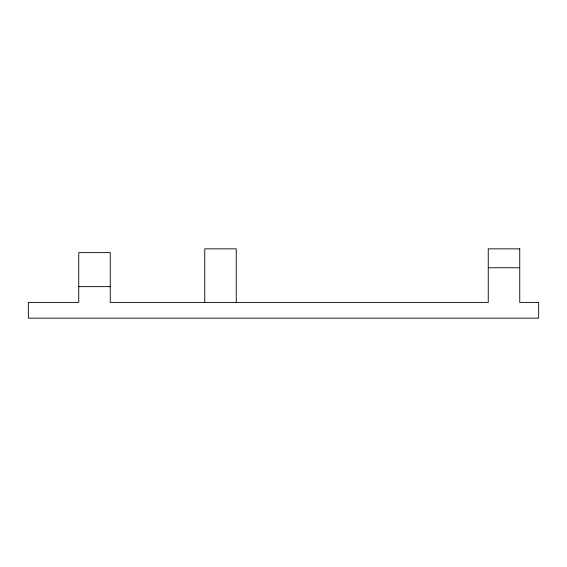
<?xml version="1.0" encoding="UTF-8"?>
<svg xmlns="http://www.w3.org/2000/svg" width="567" height="567" viewBox="0 0 567 567"><rect width="100%" height="100%" fill="white"/><g stroke="black" fill="none" stroke-linecap="round" stroke-linejoin="round"><path stroke-width="0.85" d="M488.251 267.752L519.748 267.752M78.749 286.647L110.253 286.647M236.248 302.402L236.248 248.849L204.751 248.849L204.751 302.402M519.748 248.849L488.251 248.849L488.251 302.402L110.253 302.402L110.253 252.627L78.749 252.627L78.749 302.402L28.35 302.402L28.35 318.151L538.65 318.151L538.65 302.402L519.748 302.402L519.748 248.849"/></g></svg>
